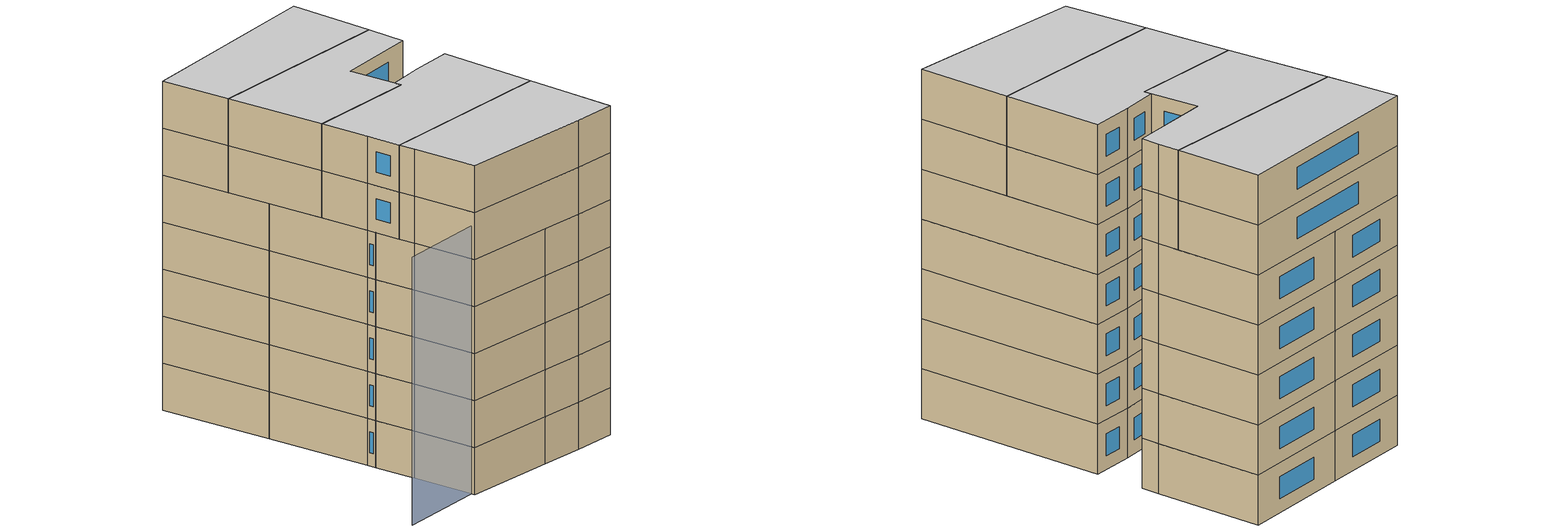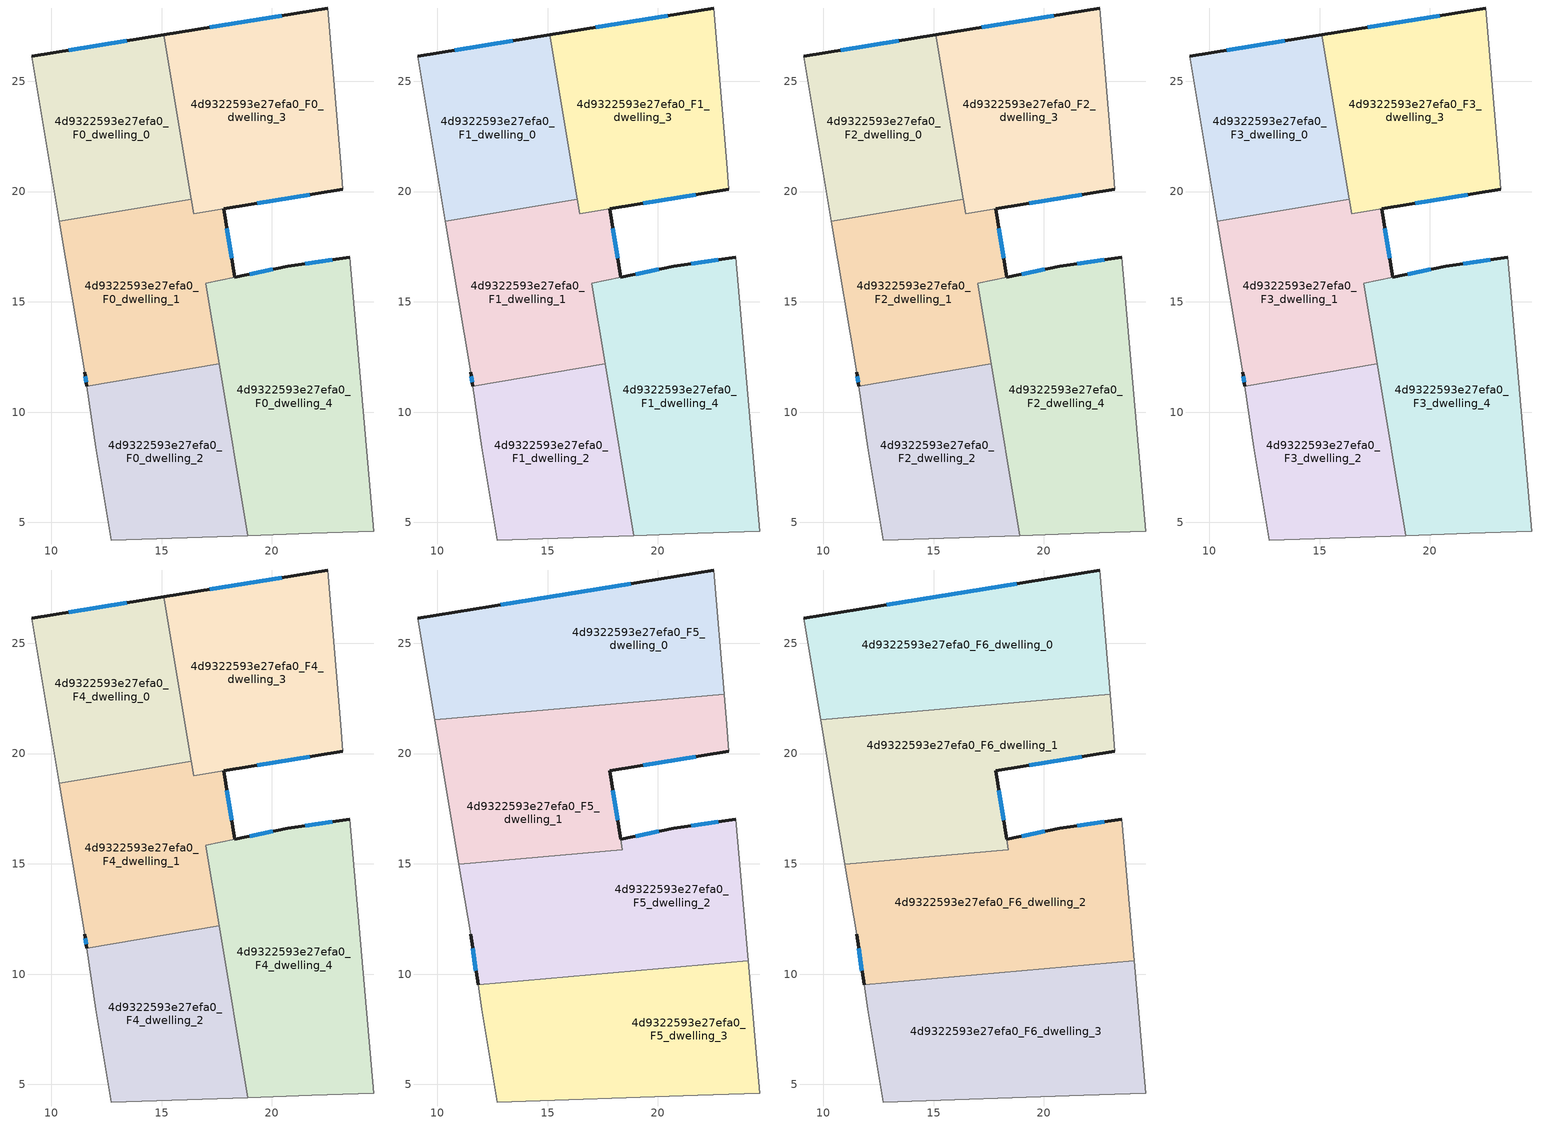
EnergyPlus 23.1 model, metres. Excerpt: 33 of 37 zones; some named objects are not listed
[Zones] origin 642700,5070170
4d9322593e27efa0_F0_dwelling_0
 floor ground (EU_floor_Construction): 15.09,27.1 16.35,19.65 10.36,18.64 9.11,26.12 z0
 wall outside (EU_wall_Construction): 15.09,27.1 9.11,26.12 z0:3
 wall adiabatic (EU_wall_Construction): 9.11,26.12 10.36,18.64 z0:3
 wall to 4d9322593e27efa0_F0_dwelling_1 (EU_wall_Construction): 10.36,18.64 16.35,19.65 z0:3
 wall to 4d9322593e27efa0_F0_dwelling_3 (EU_wall_Construction): 16.35,19.65 15.09,27.1 z0:3
 window (EU_Window_Construction): 13.42,26.83 10.79,26.4 z0.84:2.16
4d9322593e27efa0_F0_dwelling_1
 floor ground (EU_floor_Construction): 17.81,19.21 18.31,16.11 16.99,15.83 17.6,12.19 11.6,11.18 11.51,11.81 10.36,18.64 16.35,19.65 16.46,18.99 z0
 wall outside (EU_wall_Construction): 18.31,16.11 17.81,19.21 / 11.51,11.81 11.6,11.18 z0:3
 wall adiabatic (EU_wall_Construction): 10.36,18.64 11.51,11.81 z0:3
 wall to 4d9322593e27efa0_F0_dwelling_3 (EU_wall_Construction): 17.81,19.21 16.46,18.99 16.35,19.65 z0:3
 wall to 4d9322593e27efa0_F0_dwelling_2 (EU_wall_Construction): 11.6,11.18 17.6,12.19 z0:3
 wall to 4d9322593e27efa0_F0_dwelling_4 (EU_wall_Construction): 17.6,12.19 16.99,15.83 18.31,16.11 z0:3
 window (EU_Window_Construction): 18.17,16.98 17.95,18.34 / 11.53,11.63 11.57,11.36 z0.84:2.16
4d9322593e27efa0_F0_dwelling_2
 floor ground (EU_floor_Construction): 17.6,12.19 18.91,4.41 12.71,4.2 12.01,8.41 11.6,11.18 z0
 wall adiabatic (EU_wall_Construction): 11.6,11.18 12.01,8.41 12.71,4.2 18.91,4.41 z0:3
 wall to 4d9322593e27efa0_F0_dwelling_4 (EU_wall_Construction): 18.91,4.41 17.6,12.19 z0:3
4d9322593e27efa0_F0_dwelling_3
 floor ground (EU_floor_Construction): 22.52,28.32 23.12,21.31 23.22,20.11 16.46,18.99 15.09,27.1 z0
 wall outside (EU_wall_Construction): 22.52,28.32 15.09,27.1 / 17.82,19.21 23.22,20.11 z0:3
 wall adiabatic (EU_wall_Construction): 23.22,20.11 23.12,21.31 22.52,28.32 z0:3
 window (EU_Window_Construction): 20.44,27.98 17.17,27.44 / 19.33,19.47 21.71,19.86 z0.84:2.16
4d9322593e27efa0_F0_dwelling_4
 floor ground (EU_floor_Construction): 23.52,17.01 24.61,4.6 21.81,4.5 18.91,4.41 16.99,15.83 18.31,16.11 20.71,16.61 z0
 wall outside (EU_wall_Construction): 23.52,17.01 20.71,16.61 18.32,16.11 z0:3
 wall adiabatic (EU_wall_Construction): 18.91,4.41 21.81,4.5 24.61,4.6 23.52,17.01 z0:3
 window (EU_Window_Construction): 20.04,16.47 18.99,16.25 / 22.73,16.9 21.5,16.72 z0.84:2.16
4d9322593e27efa0_F1_dwelling_0
 floor to 4d9322593e27efa0_F0_dwelling_0 (EU_floor_Construction): 15.09,27.1 16.35,19.65 10.36,18.64 9.11,26.12 z3
 wall outside (EU_wall_Construction): 15.09,27.1 9.11,26.12 z3:6
 wall adiabatic (EU_wall_Construction): 9.11,26.12 10.36,18.64 z3:6
 wall to 4d9322593e27efa0_F1_dwelling_1 (EU_wall_Construction): 10.36,18.64 16.35,19.65 z3:6
 wall to 4d9322593e27efa0_F1_dwelling_3 (EU_wall_Construction): 16.35,19.65 15.09,27.1 z3:6
 window (EU_Window_Construction): 13.42,26.83 10.79,26.4 z3.84:5.16
4d9322593e27efa0_F1_dwelling_1
 floor to 4d9322593e27efa0_F0_dwelling_1 (EU_floor_Construction): 17.81,19.21 18.31,16.11 16.99,15.83 17.6,12.19 11.6,11.18 11.51,11.81 10.36,18.64 16.35,19.65 16.46,18.99 z3
 wall outside (EU_wall_Construction): 18.31,16.11 17.81,19.21 / 11.51,11.81 11.6,11.18 z3:6
 wall adiabatic (EU_wall_Construction): 10.36,18.64 11.51,11.81 z3:6
 wall to 4d9322593e27efa0_F1_dwelling_3 (EU_wall_Construction): 17.81,19.21 16.46,18.99 16.35,19.65 z3:6
 wall to 4d9322593e27efa0_F1_dwelling_2 (EU_wall_Construction): 11.6,11.18 17.6,12.19 z3:6
 wall to 4d9322593e27efa0_F1_dwelling_4 (EU_wall_Construction): 17.6,12.19 16.99,15.83 18.31,16.11 z3:6
 window (EU_Window_Construction): 18.17,16.98 17.95,18.34 / 11.53,11.63 11.57,11.36 z3.84:5.16
4d9322593e27efa0_F1_dwelling_2
 floor to 4d9322593e27efa0_F0_dwelling_2 (EU_floor_Construction): 17.6,12.19 18.91,4.41 12.71,4.2 12.01,8.41 11.6,11.18 z3
 wall adiabatic (EU_wall_Construction): 11.6,11.18 12.01,8.41 12.71,4.2 18.91,4.41 z3:6
 wall to 4d9322593e27efa0_F1_dwelling_4 (EU_wall_Construction): 18.91,4.41 17.6,12.19 z3:6
4d9322593e27efa0_F1_dwelling_3
 floor to 4d9322593e27efa0_F0_dwelling_3 (EU_floor_Construction): 22.52,28.32 23.12,21.31 23.22,20.11 16.46,18.99 15.09,27.1 z3
 wall outside (EU_wall_Construction): 22.52,28.32 15.09,27.1 / 17.82,19.21 23.22,20.11 z3:6
 wall adiabatic (EU_wall_Construction): 23.22,20.11 23.12,21.31 22.52,28.32 z3:6
 window (EU_Window_Construction): 20.44,27.98 17.17,27.44 / 19.33,19.47 21.71,19.86 z3.84:5.16
4d9322593e27efa0_F1_dwelling_4
 floor to 4d9322593e27efa0_F0_dwelling_4 (EU_floor_Construction): 23.52,17.01 24.61,4.6 21.81,4.5 18.91,4.41 16.99,15.83 18.32,16.11 20.71,16.61 z3
 wall outside (EU_wall_Construction): 23.52,17.01 20.71,16.61 18.32,16.11 z3:6
 wall adiabatic (EU_wall_Construction): 18.91,4.41 21.81,4.5 24.61,4.6 23.52,17.01 z3:6
 window (EU_Window_Construction): 20.04,16.47 18.99,16.25 / 22.73,16.9 21.5,16.72 z3.84:5.16
4d9322593e27efa0_F2_dwelling_0
 floor to 4d9322593e27efa0_F1_dwelling_0 (EU_floor_Construction): 15.09,27.1 16.35,19.65 10.36,18.64 9.11,26.12 z6
 wall outside (EU_wall_Construction): 15.09,27.1 9.11,26.12 z6:9
 wall adiabatic (EU_wall_Construction): 9.11,26.12 10.36,18.64 z6:9
 wall to 4d9322593e27efa0_F2_dwelling_1 (EU_wall_Construction): 10.36,18.64 16.35,19.65 z6:9
 wall to 4d9322593e27efa0_F2_dwelling_3 (EU_wall_Construction): 16.35,19.65 15.09,27.1 z6:9
 window (EU_Window_Construction): 13.42,26.83 10.79,26.4 z6.84:8.16
4d9322593e27efa0_F2_dwelling_1
 floor to 4d9322593e27efa0_F1_dwelling_1 (EU_floor_Construction): 17.81,19.21 18.31,16.11 16.99,15.83 17.6,12.19 11.6,11.18 11.51,11.81 10.36,18.64 16.35,19.65 16.46,18.99 z6
 wall outside (EU_wall_Construction): 18.31,16.11 17.81,19.21 / 11.51,11.81 11.6,11.18 z6:9
 wall adiabatic (EU_wall_Construction): 10.36,18.64 11.51,11.81 z6:9
 wall to 4d9322593e27efa0_F2_dwelling_3 (EU_wall_Construction): 17.81,19.21 16.46,18.99 16.35,19.65 z6:9
 wall to 4d9322593e27efa0_F2_dwelling_2 (EU_wall_Construction): 11.6,11.18 17.6,12.19 z6:9
 wall to 4d9322593e27efa0_F2_dwelling_4 (EU_wall_Construction): 17.6,12.19 16.99,15.83 18.31,16.11 z6:9
 window (EU_Window_Construction): 18.17,16.98 17.95,18.34 / 11.53,11.63 11.57,11.36 z6.84:8.16
4d9322593e27efa0_F2_dwelling_2
 floor to 4d9322593e27efa0_F1_dwelling_2 (EU_floor_Construction): 17.6,12.19 18.91,4.41 12.71,4.2 12.01,8.41 11.6,11.18 z6
 wall adiabatic (EU_wall_Construction): 11.6,11.18 12.01,8.41 12.71,4.2 18.91,4.41 z6:9
 wall to 4d9322593e27efa0_F2_dwelling_4 (EU_wall_Construction): 18.91,4.41 17.6,12.19 z6:9
4d9322593e27efa0_F2_dwelling_3
 floor to 4d9322593e27efa0_F1_dwelling_3 (EU_floor_Construction): 22.52,28.32 23.12,21.31 23.22,20.11 16.46,18.99 15.09,27.1 z6
 wall outside (EU_wall_Construction): 22.52,28.32 15.09,27.1 / 17.82,19.21 23.22,20.11 z6:9
 wall adiabatic (EU_wall_Construction): 23.22,20.11 23.12,21.31 22.52,28.32 z6:9
 window (EU_Window_Construction): 20.44,27.98 17.17,27.44 / 19.33,19.47 21.71,19.86 z6.84:8.16
4d9322593e27efa0_F2_dwelling_4
 floor to 4d9322593e27efa0_F1_dwelling_4 (EU_floor_Construction): 23.52,17.01 24.61,4.6 21.81,4.5 18.91,4.41 16.99,15.83 18.32,16.11 20.71,16.61 z6
 wall outside (EU_wall_Construction): 23.52,17.01 20.71,16.61 18.32,16.11 z6:9
 wall adiabatic (EU_wall_Construction): 18.91,4.41 21.81,4.5 24.61,4.6 23.52,17.01 z6:9
 window (EU_Window_Construction): 20.04,16.47 18.99,16.25 / 22.73,16.9 21.5,16.72 z6.84:8.16
4d9322593e27efa0_F3_dwelling_0
 floor to 4d9322593e27efa0_F2_dwelling_0 (EU_floor_Construction): 15.09,27.1 16.35,19.65 10.36,18.64 9.11,26.12 z9
 wall outside (EU_wall_Construction): 15.09,27.1 9.11,26.12 z9:12
 wall adiabatic (EU_wall_Construction): 9.11,26.12 10.36,18.64 z9:12
 wall to 4d9322593e27efa0_F3_dwelling_1 (EU_wall_Construction): 10.36,18.64 16.35,19.65 z9:12
 wall to 4d9322593e27efa0_F3_dwelling_3 (EU_wall_Construction): 16.35,19.65 15.09,27.1 z9:12
 window (EU_Window_Construction): 13.42,26.83 10.79,26.4 z9.84:11.16
4d9322593e27efa0_F3_dwelling_1
 floor to 4d9322593e27efa0_F2_dwelling_1 (EU_floor_Construction): 17.81,19.21 18.31,16.11 16.99,15.83 17.6,12.19 11.6,11.18 11.51,11.81 10.36,18.64 16.35,19.65 16.46,18.99 z9
 wall outside (EU_wall_Construction): 18.31,16.11 17.81,19.21 / 11.51,11.81 11.6,11.18 z9:12
 wall adiabatic (EU_wall_Construction): 10.36,18.64 11.51,11.81 z9:12
 wall to 4d9322593e27efa0_F3_dwelling_3 (EU_wall_Construction): 17.81,19.21 16.46,18.99 16.35,19.65 z9:12
 wall to 4d9322593e27efa0_F3_dwelling_2 (EU_wall_Construction): 11.6,11.18 17.6,12.19 z9:12
 wall to 4d9322593e27efa0_F3_dwelling_4 (EU_wall_Construction): 17.6,12.19 16.99,15.83 18.31,16.11 z9:12
 window (EU_Window_Construction): 18.17,16.98 17.95,18.34 / 11.53,11.63 11.57,11.36 z9.84:11.16
4d9322593e27efa0_F3_dwelling_2
 floor to 4d9322593e27efa0_F2_dwelling_2 (EU_floor_Construction): 17.6,12.19 18.91,4.41 12.71,4.2 12.01,8.41 11.6,11.18 z9
 wall adiabatic (EU_wall_Construction): 11.6,11.18 12.01,8.41 12.71,4.2 18.91,4.41 z9:12
 wall to 4d9322593e27efa0_F3_dwelling_4 (EU_wall_Construction): 18.91,4.41 17.6,12.19 z9:12
4d9322593e27efa0_F3_dwelling_3
 floor to 4d9322593e27efa0_F2_dwelling_3 (EU_floor_Construction): 22.52,28.32 23.12,21.31 23.22,20.11 16.46,18.99 15.09,27.1 z9
 wall outside (EU_wall_Construction): 22.52,28.32 15.09,27.1 / 17.82,19.21 23.22,20.11 z9:12
 wall adiabatic (EU_wall_Construction): 23.22,20.11 23.12,21.31 22.52,28.32 z9:12
 window (EU_Window_Construction): 20.44,27.98 17.17,27.44 / 19.33,19.47 21.71,19.86 z9.84:11.16
4d9322593e27efa0_F3_dwelling_4
 floor to 4d9322593e27efa0_F2_dwelling_4 (EU_floor_Construction): 23.52,17.01 24.61,4.6 21.81,4.5 18.91,4.41 16.99,15.83 18.32,16.11 20.71,16.61 z9
 wall outside (EU_wall_Construction): 23.52,17.01 20.71,16.61 18.32,16.11 z9:12
 wall adiabatic (EU_wall_Construction): 18.91,4.41 21.81,4.5 24.61,4.6 23.52,17.01 z9:12
 window (EU_Window_Construction): 20.04,16.47 18.99,16.25 / 22.73,16.9 21.5,16.72 z9.84:11.16
4d9322593e27efa0_F4_dwelling_0
 floor to 4d9322593e27efa0_F3_dwelling_0 (EU_floor_Construction): 15.09,27.1 16.35,19.65 10.36,18.64 9.11,26.12 z12
 wall outside (EU_wall_Construction): 15.09,27.1 9.11,26.12 z12:15
 wall adiabatic (EU_wall_Construction): 9.11,26.12 10.36,18.64 z12:15
 wall to 4d9322593e27efa0_F4_dwelling_1 (EU_wall_Construction): 10.36,18.64 16.35,19.65 z12:15
 wall to 4d9322593e27efa0_F4_dwelling_3 (EU_wall_Construction): 16.35,19.65 15.09,27.1 z12:15
 window (EU_Window_Construction): 13.42,26.83 10.79,26.4 z12.84:14.16
4d9322593e27efa0_F4_dwelling_1
 floor to 4d9322593e27efa0_F3_dwelling_1 (EU_floor_Construction): 17.81,19.21 18.31,16.11 16.99,15.83 17.6,12.19 11.6,11.18 11.51,11.81 10.36,18.64 16.35,19.65 16.46,18.99 z12
 wall outside (EU_wall_Construction): 18.31,16.11 17.81,19.21 / 11.51,11.81 11.6,11.18 z12:15
 wall adiabatic (EU_wall_Construction): 10.36,18.64 11.51,11.81 z12:15
 wall to 4d9322593e27efa0_F4_dwelling_3 (EU_wall_Construction): 17.81,19.21 16.46,18.99 16.35,19.65 z12:15
 wall to 4d9322593e27efa0_F4_dwelling_2 (EU_wall_Construction): 11.6,11.18 17.6,12.19 z12:15
 wall to 4d9322593e27efa0_F4_dwelling_4 (EU_wall_Construction): 17.6,12.19 16.99,15.83 18.31,16.11 z12:15
 window (EU_Window_Construction): 18.17,16.98 17.95,18.34 / 11.53,11.63 11.57,11.36 z12.84:14.16
4d9322593e27efa0_F4_dwelling_2
 floor to 4d9322593e27efa0_F3_dwelling_2 (EU_floor_Construction): 17.6,12.19 18.91,4.41 12.71,4.2 12.01,8.41 11.6,11.18 z12
 wall adiabatic (EU_wall_Construction): 11.6,11.18 12.01,8.41 12.71,4.2 18.91,4.41 z12:15
 wall to 4d9322593e27efa0_F4_dwelling_4 (EU_wall_Construction): 18.91,4.41 17.6,12.19 z12:15
4d9322593e27efa0_F4_dwelling_3
 floor to 4d9322593e27efa0_F3_dwelling_3 (EU_floor_Construction): 22.52,28.32 23.12,21.31 23.22,20.11 16.46,18.99 15.09,27.1 z12
 wall outside (EU_wall_Construction): 22.52,28.32 15.09,27.1 / 17.82,19.21 23.22,20.11 z12:15
 wall adiabatic (EU_wall_Construction): 23.22,20.11 23.12,21.31 22.52,28.32 z12:15
 window (EU_Window_Construction): 20.44,27.98 17.17,27.44 / 19.33,19.47 21.71,19.86 z12.84:14.16
4d9322593e27efa0_F4_dwelling_4
 floor to 4d9322593e27efa0_F3_dwelling_4 (EU_floor_Construction): 23.52,17.01 24.61,4.6 21.81,4.5 18.91,4.41 16.99,15.83 18.32,16.11 20.71,16.61 z12
 wall outside (EU_wall_Construction): 23.52,17.01 20.71,16.61 18.32,16.11 z12:15
 wall adiabatic (EU_wall_Construction): 18.91,4.41 21.81,4.5 24.61,4.6 23.52,17.01 z12:15
 window (EU_Window_Construction): 20.04,16.47 18.99,16.25 / 22.73,16.9 21.5,16.72 z12.84:14.16
4d9322593e27efa0_F5_dwelling_0
 floor to 4d9322593e27efa0_F4_dwelling_0 (EU_floor_Construction): 15.09,27.1 15.94,22.06 9.88,21.53 9.11,26.12 z15
 floor to 4d9322593e27efa0_F4_dwelling_3 (EU_floor_Construction): 22.52,28.32 23,22.69 15.94,22.06 15.09,27.1 z15
 wall outside (EU_wall_Construction): 22.52,28.32 9.11,26.12 z15:18
 wall adiabatic (EU_wall_Construction): 9.11,26.12 9.88,21.53 / 23,22.69 22.52,28.32 z15:18
 wall to 4d9322593e27efa0_F5_dwelling_1 (EU_wall_Construction): 9.88,21.53 23,22.69 z15:18
 window (EU_Window_Construction): 18.76,27.7 12.87,26.74 z15.84:17.16
4d9322593e27efa0_F5_dwelling_1
 floor to 4d9322593e27efa0_F4_dwelling_0 (EU_floor_Construction): 15.94,22.06 16.35,19.65 10.36,18.64 9.88,21.53 z15
 floor to 4d9322593e27efa0_F4_dwelling_3 (EU_floor_Construction): 23,22.69 23.12,21.31 23.22,20.11 17.82,19.21 16.35,19.65 15.94,22.06 z15; 17.81,19.21 16.46,18.99 16.35,19.65 z15
 floor to 4d9322593e27efa0_F4_dwelling_1 (EU_floor_Construction): 17.81,19.21 18.31,16.12 16.99,15.83 17.04,15.52 10.98,14.98 10.36,18.64 16.35,19.65 16.46,18.99 z15
 floor to 4d9322593e27efa0_F4_dwelling_4 (EU_floor_Construction): 18.31,16.11 18.39,15.64 17.04,15.52 16.99,15.83 z15
 wall outside (EU_wall_Construction): 18.31,16.12 17.81,19.21 23.22,20.11 z15:18
 wall adiabatic (EU_wall_Construction): 9.88,21.53 10.97,14.98 / 23.22,20.11 23.12,21.31 23,22.69 z15:18
 wall to 4d9322593e27efa0_F5_dwelling_2 (EU_wall_Construction): 10.97,14.98 18.39,15.64 18.31,16.11 z15:18
 window (EU_Window_Construction): 19.33,19.46 21.7,19.86 / 18.17,16.98 17.95,18.35 z15.84:17.16
4d9322593e27efa0_F5_dwelling_2
 floor to 4d9322593e27efa0_F4_dwelling_1 (EU_floor_Construction): 17.04,15.52 17.6,12.19 11.6,11.18 11.51,11.81 10.98,14.98 z15
 floor to 4d9322593e27efa0_F4_dwelling_4 (EU_floor_Construction): 23.52,17.01 24.08,10.6 17.96,10.06 17.04,15.52 18.39,15.64 18.32,16.11 20.71,16.61 z15
 floor to 4d9322593e27efa0_F4_dwelling_2 (EU_floor_Construction): 17.6,12.19 17.96,10.06 11.84,9.52 11.6,11.18 z15
 wall outside (EU_wall_Construction): 23.52,17.01 20.71,16.61 18.31,16.11 / 11.51,11.81 11.84,9.51 z15:18
 wall adiabatic (EU_wall_Construction): 24.08,10.6 23.52,17.01 / 10.97,14.98 11.51,11.81 z15:18
 wall to 4d9322593e27efa0_F5_dwelling_3 (EU_wall_Construction): 11.84,9.51 24.08,10.6 z15:18
 window (EU_Window_Construction): 20.04,16.47 18.99,16.25 / 22.73,16.9 21.5,16.72 / 11.6,11.17 11.75,10.16 z15.84:17.16
4d9322593e27efa0_F5_dwelling_3
 floor to 4d9322593e27efa0_F4_dwelling_4 (EU_floor_Construction): 24.08,10.6 24.61,4.6 21.81,4.5 18.91,4.41 17.96,10.06 z15
 floor to 4d9322593e27efa0_F4_dwelling_2 (EU_floor_Construction): 17.96,10.06 18.91,4.41 12.71,4.2 12.01,8.41 11.84,9.52 z15
 wall adiabatic (EU_wall_Construction): 11.84,9.51 12.01,8.41 12.71,4.2 21.81,4.5 24.61,4.6 24.08,10.6 z15:18
4d9322593e27efa0_F6_dwelling_0
 floor to 4d9322593e27efa0_F5_dwelling_0 (EU_floor_Construction): 22.52,28.32 23,22.69 9.88,21.53 9.11,26.12 z18
 wall outside (EU_wall_Construction): 22.52,28.32 9.11,26.12 z18:21
 wall adiabatic (EU_wall_Construction): 9.11,26.12 9.88,21.53 / 23,22.69 22.52,28.32 z18:21
 wall to 4d9322593e27efa0_F6_dwelling_1 (EU_wall_Construction): 9.88,21.53 23,22.69 z18:21
 window (EU_Window_Construction): 18.76,27.7 12.87,26.74 z18.84:20.16
 ceiling to 4d9322593e27efa0_F7_dwelling_0 (EU_floor_Construction): 23,22.69 22.52,28.32 9.11,26.12 9.88,21.53 z21
4d9322593e27efa0_F6_dwelling_1
 floor to 4d9322593e27efa0_F5_dwelling_1 (EU_floor_Construction): 23,22.69 23.12,21.31 23.22,20.11 17.81,19.21 18.39,15.64 10.97,14.98 9.88,21.53 z18
 wall outside (EU_wall_Construction): 18.31,16.12 17.81,19.21 23.22,20.11 z18:21
 wall adiabatic (EU_wall_Construction): 9.88,21.53 10.97,14.98 / 23.22,20.11 23.12,21.31 23,22.69 z18:21
 wall to 4d9322593e27efa0_F6_dwelling_2 (EU_wall_Construction): 10.97,14.98 18.39,15.64 18.31,16.11 z18:21
 window (EU_Window_Construction): 19.33,19.46 21.7,19.86 / 18.17,16.98 17.95,18.35 z18.84:20.16
 ceiling to 4d9322593e27efa0_F7_dwelling_1 (EU_floor_Construction): 18.39,15.64 17.81,19.21 23.22,20.11 23.12,21.31 23,22.69 9.88,21.53 10.97,14.98 z21
4d9322593e27efa0_F6_dwelling_2
 floor to 4d9322593e27efa0_F5_dwelling_2 (EU_floor_Construction): 23.52,17.01 24.08,10.6 11.84,9.51 11.51,11.81 10.97,14.98 18.38,15.64 18.31,16.11 20.71,16.61 z18
 wall outside (EU_wall_Construction): 23.52,17.01 20.71,16.61 18.31,16.11 / 11.51,11.81 11.84,9.51 z18:21
 wall adiabatic (EU_wall_Construction): 24.08,10.6 23.52,17.01 / 10.97,14.98 11.51,11.81 z18:21
 wall to 4d9322593e27efa0_F6_dwelling_3 (EU_wall_Construction): 11.84,9.51 24.08,10.6 z18:21
 window (EU_Window_Construction): 20.04,16.47 18.99,16.25 / 22.73,16.9 21.5,16.72 / 11.6,11.17 11.75,10.16 z18.84:20.16
 ceiling to 4d9322593e27efa0_F7_dwelling_2 (EU_floor_Construction): 24.08,10.6 23.52,17.01 20.71,16.61 18.31,16.11 18.38,15.64 10.97,14.98 11.51,11.81 11.84,9.51 z21
4d9322593e27efa0_F6_dwelling_3
 floor to 4d9322593e27efa0_F5_dwelling_3 (EU_floor_Construction): 24.08,10.6 24.61,4.6 21.81,4.5 12.71,4.2 12.01,8.41 11.84,9.51 z18
 wall adiabatic (EU_wall_Construction): 11.84,9.51 12.01,8.41 12.71,4.2 21.81,4.5 24.61,4.6 24.08,10.6 z18:21
 ceiling to 4d9322593e27efa0_F7_dwelling_3 (EU_floor_Construction): 24.61,4.6 24.08,10.6 11.84,9.51 12.01,8.41 12.71,4.2 21.81,4.5 z21
shading: 6.9,3.71 22.08,5.63 z0:17.1
[Building]
EU S2 Campaign: North Axis=0; Terrain=City; Solar Distribution=FullExterior
[Site:Location]
Lyon-Bron: Latitude=45.75; Longitude=5; Time Zone=1; Elevation=198
[SizingPeriod:WeatherFileDays]
AnnualSizingPeriod: Begin Month=1; Begin Day of Month=1; End Month=12; End Day of Month=31; Day of Week for Start Day=Monday; Use Weather File Daylight Saving Period=No; Use Weather File Rain and Snow Indicators=No
[MATERIAL]
EU_InternalMass_Material: Roughness=MediumRough; Thickness=0.1; Conductivity=1; Density=1800; Specific Heat=900; Thermal Absorptance=0.9; Solar Absorptance=0.7; Visible Absorptance=0.7
[MATERIAL:NOMASS] Roughness=MediumRough; Thermal Absorptance=0.9; Solar Absorptance=0.7; Visible Absorptance=0.7
Name | Thermal Resistance
EU_wall_NoMass | 0.776494
EU_floor_NoMass | 0.421597
[WINDOWMATERIAL:SIMPLEGLAZINGSYSTEM]
EU_Window_SimpleGlazing: UFactor=4.24961; Solar Heat Gain Coefficient=0.83; Visible Transmittance=0.83
[CONSTRUCTION]
EU_wall_Construction: EU_wall_NoMass
EU_floor_Construction: EU_floor_NoMass
EU_Window_Construction: EU_Window_SimpleGlazing
EU_InternalMass_Construction: EU_InternalMass_Material
[ZONE] Type=1; Multiplier=1; Ceiling Height=autocalculate; Floor Area=autocalculate; Part of Total Floor Area=Yes
Name | Volume
4d9322593e27efa0_F0_dwelling_0; 4d9322593e27efa0_F1_dwelling_0; 4d9322593e27efa0_F2_dwelling_0; 4d9322593e27efa0_F3_dwelling_0; 4d9322593e27efa0_F4_dwelling_0 | 137.722
4d9322593e27efa0_F5_dwelling_0 | 206.57
4d9322593e27efa0_F6_dwelling_0 | 206.574
4d9322593e27efa0_F0_dwelling_1; 4d9322593e27efa0_F1_dwelling_1; 4d9322593e27efa0_F2_dwelling_1; 4d9322593e27efa0_F3_dwelling_1; 4d9322593e27efa0_F4_dwelling_1 | 150.723
4d9322593e27efa0_F5_dwelling_1 | 194.96
4d9322593e27efa0_F6_dwelling_1 | 194.974
4d9322593e27efa0_F0_dwelling_2; 4d9322593e27efa0_F1_dwelling_2; 4d9322593e27efa0_F2_dwelling_2; 4d9322593e27efa0_F3_dwelling_2; 4d9322593e27efa0_F4_dwelling_2 | 137.732
4d9322593e27efa0_F5_dwelling_2 | 218.208
4d9322593e27efa0_F6_dwelling_2 | 218.226
4d9322593e27efa0_F0_dwelling_3; 4d9322593e27efa0_F1_dwelling_3; 4d9322593e27efa0_F2_dwelling_3; 4d9322593e27efa0_F3_dwelling_3; 4d9322593e27efa0_F4_dwelling_3 | 177.322
4d9322593e27efa0_F5_dwelling_3 | 206.575
4d9322593e27efa0_F6_dwelling_3 | 206.577
4d9322593e27efa0_F0_dwelling_4; 4d9322593e27efa0_F1_dwelling_4; 4d9322593e27efa0_F2_dwelling_4; 4d9322593e27efa0_F3_dwelling_4; 4d9322593e27efa0_F4_dwelling_4 | 222.853
[INTERNALMASS] Construction=EU_InternalMass_Construction
Name | Zone or ZoneList | Surface Area
4d9322593e27efa0_F0_dwelling_0_EU_InternalMass | 4d9322593e27efa0_F0_dwelling_0 | 45.9101
4d9322593e27efa0_F0_dwelling_1_EU_InternalMass | 4d9322593e27efa0_F0_dwelling_1 | 50.2362
4d9322593e27efa0_F0_dwelling_2_EU_InternalMass | 4d9322593e27efa0_F0_dwelling_2 | 45.9113
4d9322593e27efa0_F0_dwelling_3_EU_InternalMass | 4d9322593e27efa0_F0_dwelling_3 | 59.1089
4d9322593e27efa0_F0_dwelling_4_EU_InternalMass | 4d9322593e27efa0_F0_dwelling_4 | 74.2886
4d9322593e27efa0_F1_dwelling_0_EU_InternalMass | 4d9322593e27efa0_F1_dwelling_0 | 45.9101
4d9322593e27efa0_F1_dwelling_1_EU_InternalMass | 4d9322593e27efa0_F1_dwelling_1 | 50.2362
4d9322593e27efa0_F1_dwelling_2_EU_InternalMass | 4d9322593e27efa0_F1_dwelling_2 | 45.9113
4d9322593e27efa0_F1_dwelling_3_EU_InternalMass | 4d9322593e27efa0_F1_dwelling_3 | 59.1089
4d9322593e27efa0_F1_dwelling_4_EU_InternalMass | 4d9322593e27efa0_F1_dwelling_4 | 74.2886
4d9322593e27efa0_F2_dwelling_0_EU_InternalMass | 4d9322593e27efa0_F2_dwelling_0 | 45.9101
4d9322593e27efa0_F2_dwelling_1_EU_InternalMass | 4d9322593e27efa0_F2_dwelling_1 | 50.2362
4d9322593e27efa0_F2_dwelling_2_EU_InternalMass | 4d9322593e27efa0_F2_dwelling_2 | 45.9113
4d9322593e27efa0_F2_dwelling_3_EU_InternalMass | 4d9322593e27efa0_F2_dwelling_3 | 59.1089
4d9322593e27efa0_F2_dwelling_4_EU_InternalMass | 4d9322593e27efa0_F2_dwelling_4 | 74.2886
4d9322593e27efa0_F3_dwelling_0_EU_InternalMass | 4d9322593e27efa0_F3_dwelling_0 | 45.9101
4d9322593e27efa0_F3_dwelling_1_EU_InternalMass | 4d9322593e27efa0_F3_dwelling_1 | 50.2362
4d9322593e27efa0_F3_dwelling_2_EU_InternalMass | 4d9322593e27efa0_F3_dwelling_2 | 45.9113
4d9322593e27efa0_F3_dwelling_3_EU_InternalMass | 4d9322593e27efa0_F3_dwelling_3 | 59.1089
4d9322593e27efa0_F3_dwelling_4_EU_InternalMass | 4d9322593e27efa0_F3_dwelling_4 | 74.2886
4d9322593e27efa0_F4_dwelling_0_EU_InternalMass | 4d9322593e27efa0_F4_dwelling_0 | 45.9101
4d9322593e27efa0_F4_dwelling_1_EU_InternalMass | 4d9322593e27efa0_F4_dwelling_1 | 50.2362
4d9322593e27efa0_F4_dwelling_2_EU_InternalMass | 4d9322593e27efa0_F4_dwelling_2 | 45.9113
4d9322593e27efa0_F4_dwelling_3_EU_InternalMass | 4d9322593e27efa0_F4_dwelling_3 | 59.1089
4d9322593e27efa0_F4_dwelling_4_EU_InternalMass | 4d9322593e27efa0_F4_dwelling_4 | 74.2886
4d9322593e27efa0_F5_dwelling_0_EU_InternalMass | 4d9322593e27efa0_F5_dwelling_0 | 68.8582
4d9322593e27efa0_F5_dwelling_1_EU_InternalMass | 4d9322593e27efa0_F5_dwelling_1 | 64.9937
4d9322593e27efa0_F5_dwelling_2_EU_InternalMass | 4d9322593e27efa0_F5_dwelling_2 | 72.7429
4d9322593e27efa0_F5_dwelling_3_EU_InternalMass | 4d9322593e27efa0_F5_dwelling_3 | 68.8587
4d9322593e27efa0_F6_dwelling_0_EU_InternalMass | 4d9322593e27efa0_F6_dwelling_0 | 68.8582
4d9322593e27efa0_F6_dwelling_1_EU_InternalMass | 4d9322593e27efa0_F6_dwelling_1 | 64.9937
4d9322593e27efa0_F6_dwelling_2_EU_InternalMass | 4d9322593e27efa0_F6_dwelling_2 | 72.7429
4d9322593e27efa0_F6_dwelling_3_EU_InternalMass | 4d9322593e27efa0_F6_dwelling_3 | 68.8587
[OTHEREQUIPMENT] Fuel Type=Electricity; Design Level Calculation Method=Watts/Area; Power per Zone Floor Area=1; Fraction Latent=0; Fraction Radiant=0; Fraction Lost=0; Carbon Dioxide Generation Rate=0; EndUse Subcategory=EU_Step8_InternalGains
Name | Zone or ZoneList or Space or SpaceList | Schedule
EU_Step8_InternalGain_4d9322593e27efa0_F0_dwelling_0_f000 | 4d9322593e27efa0_F0_dwelling_0 | EU_Step8_GainSchedule_4d9322593e27efa0_F0_dwelling_0_f000
EU_Step8_InternalGain_4d9322593e27efa0_F0_dwelling_1_f000 | 4d9322593e27efa0_F0_dwelling_1 | EU_Step8_GainSchedule_4d9322593e27efa0_F0_dwelling_1_f000
EU_Step8_InternalGain_4d9322593e27efa0_F0_dwelling_2_f000 | 4d9322593e27efa0_F0_dwelling_2 | EU_Step8_GainSchedule_4d9322593e27efa0_F0_dwelling_2_f000
EU_Step8_InternalGain_4d9322593e27efa0_F0_dwelling_3_f000 | 4d9322593e27efa0_F0_dwelling_3 | EU_Step8_GainSchedule_4d9322593e27efa0_F0_dwelling_3_f000
EU_Step8_InternalGain_4d9322593e27efa0_F0_dwelling_4_f000 | 4d9322593e27efa0_F0_dwelling_4 | EU_Step8_GainSchedule_4d9322593e27efa0_F0_dwelling_4_f000
EU_Step8_InternalGain_4d9322593e27efa0_F1_dwelling_0_f000 | 4d9322593e27efa0_F1_dwelling_0 | EU_Step8_GainSchedule_4d9322593e27efa0_F1_dwelling_0_f000
EU_Step8_InternalGain_4d9322593e27efa0_F1_dwelling_1_f000 | 4d9322593e27efa0_F1_dwelling_1 | EU_Step8_GainSchedule_4d9322593e27efa0_F1_dwelling_1_f000
EU_Step8_InternalGain_4d9322593e27efa0_F1_dwelling_2_f000 | 4d9322593e27efa0_F1_dwelling_2 | EU_Step8_GainSchedule_4d9322593e27efa0_F1_dwelling_2_f000
EU_Step8_InternalGain_4d9322593e27efa0_F1_dwelling_3_f000 | 4d9322593e27efa0_F1_dwelling_3 | EU_Step8_GainSchedule_4d9322593e27efa0_F1_dwelling_3_f000
EU_Step8_InternalGain_4d9322593e27efa0_F1_dwelling_4_f000 | 4d9322593e27efa0_F1_dwelling_4 | EU_Step8_GainSchedule_4d9322593e27efa0_F1_dwelling_4_f000
EU_Step8_InternalGain_4d9322593e27efa0_F2_dwelling_0_f000 | 4d9322593e27efa0_F2_dwelling_0 | EU_Step8_GainSchedule_4d9322593e27efa0_F2_dwelling_0_f000
EU_Step8_InternalGain_4d9322593e27efa0_F2_dwelling_1_f000 | 4d9322593e27efa0_F2_dwelling_1 | EU_Step8_GainSchedule_4d9322593e27efa0_F2_dwelling_1_f000
EU_Step8_InternalGain_4d9322593e27efa0_F2_dwelling_2_f000 | 4d9322593e27efa0_F2_dwelling_2 | EU_Step8_GainSchedule_4d9322593e27efa0_F2_dwelling_2_f000
EU_Step8_InternalGain_4d9322593e27efa0_F2_dwelling_3_f000 | 4d9322593e27efa0_F2_dwelling_3 | EU_Step8_GainSchedule_4d9322593e27efa0_F2_dwelling_3_f000
EU_Step8_InternalGain_4d9322593e27efa0_F2_dwelling_4_f000 | 4d9322593e27efa0_F2_dwelling_4 | EU_Step8_GainSchedule_4d9322593e27efa0_F2_dwelling_4_f000
EU_Step8_InternalGain_4d9322593e27efa0_F3_dwelling_0_f000 | 4d9322593e27efa0_F3_dwelling_0 | EU_Step8_GainSchedule_4d9322593e27efa0_F3_dwelling_0_f000
EU_Step8_InternalGain_4d9322593e27efa0_F3_dwelling_1_f000 | 4d9322593e27efa0_F3_dwelling_1 | EU_Step8_GainSchedule_4d9322593e27efa0_F3_dwelling_1_f000
EU_Step8_InternalGain_4d9322593e27efa0_F3_dwelling_2_f000 | 4d9322593e27efa0_F3_dwelling_2 | EU_Step8_GainSchedule_4d9322593e27efa0_F3_dwelling_2_f000
EU_Step8_InternalGain_4d9322593e27efa0_F3_dwelling_3_f000 | 4d9322593e27efa0_F3_dwelling_3 | EU_Step8_GainSchedule_4d9322593e27efa0_F3_dwelling_3_f000
EU_Step8_InternalGain_4d9322593e27efa0_F3_dwelling_4_f000 | 4d9322593e27efa0_F3_dwelling_4 | EU_Step8_GainSchedule_4d9322593e27efa0_F3_dwelling_4_f000
EU_Step8_InternalGain_4d9322593e27efa0_F4_dwelling_0_f000 | 4d9322593e27efa0_F4_dwelling_0 | EU_Step8_GainSchedule_4d9322593e27efa0_F4_dwelling_0_f000
EU_Step8_InternalGain_4d9322593e27efa0_F4_dwelling_1_f000 | 4d9322593e27efa0_F4_dwelling_1 | EU_Step8_GainSchedule_4d9322593e27efa0_F4_dwelling_1_f000
EU_Step8_InternalGain_4d9322593e27efa0_F4_dwelling_2_f000 | 4d9322593e27efa0_F4_dwelling_2 | EU_Step8_GainSchedule_4d9322593e27efa0_F4_dwelling_2_f000
EU_Step8_InternalGain_4d9322593e27efa0_F4_dwelling_3_f000 | 4d9322593e27efa0_F4_dwelling_3 | EU_Step8_GainSchedule_4d9322593e27efa0_F4_dwelling_3_f000
EU_Step8_InternalGain_4d9322593e27efa0_F4_dwelling_4_f000 | 4d9322593e27efa0_F4_dwelling_4 | EU_Step8_GainSchedule_4d9322593e27efa0_F4_dwelling_4_f000
EU_Step8_InternalGain_4d9322593e27efa0_F5_dwelling_0_f000 | 4d9322593e27efa0_F5_dwelling_0 | EU_Step8_GainSchedule_4d9322593e27efa0_F5_dwelling_0_f000
EU_Step8_InternalGain_4d9322593e27efa0_F5_dwelling_1_f000 | 4d9322593e27efa0_F5_dwelling_1 | EU_Step8_GainSchedule_4d9322593e27efa0_F5_dwelling_1_f000
EU_Step8_InternalGain_4d9322593e27efa0_F5_dwelling_2_f000 | 4d9322593e27efa0_F5_dwelling_2 | EU_Step8_GainSchedule_4d9322593e27efa0_F5_dwelling_2_f000
EU_Step8_InternalGain_4d9322593e27efa0_F5_dwelling_3_f000 | 4d9322593e27efa0_F5_dwelling_3 | EU_Step8_GainSchedule_4d9322593e27efa0_F5_dwelling_3_f000
EU_Step8_InternalGain_4d9322593e27efa0_F6_dwelling_0_f000 | 4d9322593e27efa0_F6_dwelling_0 | EU_Step8_GainSchedule_4d9322593e27efa0_F6_dwelling_0_f000
EU_Step8_InternalGain_4d9322593e27efa0_F6_dwelling_1_f000 | 4d9322593e27efa0_F6_dwelling_1 | EU_Step8_GainSchedule_4d9322593e27efa0_F6_dwelling_1_f000
EU_Step8_InternalGain_4d9322593e27efa0_F6_dwelling_2_f000 | 4d9322593e27efa0_F6_dwelling_2 | EU_Step8_GainSchedule_4d9322593e27efa0_F6_dwelling_2_f000
EU_Step8_InternalGain_4d9322593e27efa0_F6_dwelling_3_f000 | 4d9322593e27efa0_F6_dwelling_3 | EU_Step8_GainSchedule_4d9322593e27efa0_F6_dwelling_3_f000
[ZONEVENTILATION:DESIGNFLOWRATE] Schedule=EU_AlwaysOn; Design Flow Rate Calculation Method=AirChanges/Hour; Air Changes per Hour=0.693814; Ventilation Type=Natural; Fan Pressure Rise=0; Fan Total Efficiency=1; Constant Term Coefficient=1; Temperature Term Coefficient=0; Velocity Term Coefficient=0; Velocity Squared Term Coefficient=0; Minimum Indoor Temperature=-100; Maximum Indoor Temperature=100; Delta Temperature=-100; Minimum Outdoor Temperature=-100; Maximum Outdoor Temperature=100; Maximum Wind Speed=40
Name | Zone or ZoneList or Space or SpaceList
EU_ConstantAir_4d9322593e27efa0_F0_dwelling_0 | 4d9322593e27efa0_F0_dwelling_0
EU_ConstantAir_4d9322593e27efa0_F0_dwelling_1 | 4d9322593e27efa0_F0_dwelling_1
EU_ConstantAir_4d9322593e27efa0_F0_dwelling_2 | 4d9322593e27efa0_F0_dwelling_2
EU_ConstantAir_4d9322593e27efa0_F0_dwelling_3 | 4d9322593e27efa0_F0_dwelling_3
EU_ConstantAir_4d9322593e27efa0_F0_dwelling_4 | 4d9322593e27efa0_F0_dwelling_4
EU_ConstantAir_4d9322593e27efa0_F1_dwelling_0 | 4d9322593e27efa0_F1_dwelling_0
EU_ConstantAir_4d9322593e27efa0_F1_dwelling_1 | 4d9322593e27efa0_F1_dwelling_1
EU_ConstantAir_4d9322593e27efa0_F1_dwelling_2 | 4d9322593e27efa0_F1_dwelling_2
EU_ConstantAir_4d9322593e27efa0_F1_dwelling_3 | 4d9322593e27efa0_F1_dwelling_3
EU_ConstantAir_4d9322593e27efa0_F1_dwelling_4 | 4d9322593e27efa0_F1_dwelling_4
EU_ConstantAir_4d9322593e27efa0_F2_dwelling_0 | 4d9322593e27efa0_F2_dwelling_0
EU_ConstantAir_4d9322593e27efa0_F2_dwelling_1 | 4d9322593e27efa0_F2_dwelling_1
EU_ConstantAir_4d9322593e27efa0_F2_dwelling_2 | 4d9322593e27efa0_F2_dwelling_2
EU_ConstantAir_4d9322593e27efa0_F2_dwelling_3 | 4d9322593e27efa0_F2_dwelling_3
EU_ConstantAir_4d9322593e27efa0_F2_dwelling_4 | 4d9322593e27efa0_F2_dwelling_4
EU_ConstantAir_4d9322593e27efa0_F3_dwelling_0 | 4d9322593e27efa0_F3_dwelling_0
EU_ConstantAir_4d9322593e27efa0_F3_dwelling_1 | 4d9322593e27efa0_F3_dwelling_1
EU_ConstantAir_4d9322593e27efa0_F3_dwelling_2 | 4d9322593e27efa0_F3_dwelling_2
EU_ConstantAir_4d9322593e27efa0_F3_dwelling_3 | 4d9322593e27efa0_F3_dwelling_3
EU_ConstantAir_4d9322593e27efa0_F3_dwelling_4 | 4d9322593e27efa0_F3_dwelling_4
EU_ConstantAir_4d9322593e27efa0_F4_dwelling_0 | 4d9322593e27efa0_F4_dwelling_0
EU_ConstantAir_4d9322593e27efa0_F4_dwelling_1 | 4d9322593e27efa0_F4_dwelling_1
EU_ConstantAir_4d9322593e27efa0_F4_dwelling_2 | 4d9322593e27efa0_F4_dwelling_2
EU_ConstantAir_4d9322593e27efa0_F4_dwelling_3 | 4d9322593e27efa0_F4_dwelling_3
EU_ConstantAir_4d9322593e27efa0_F4_dwelling_4 | 4d9322593e27efa0_F4_dwelling_4
EU_ConstantAir_4d9322593e27efa0_F5_dwelling_0 | 4d9322593e27efa0_F5_dwelling_0
EU_ConstantAir_4d9322593e27efa0_F5_dwelling_1 | 4d9322593e27efa0_F5_dwelling_1
EU_ConstantAir_4d9322593e27efa0_F5_dwelling_2 | 4d9322593e27efa0_F5_dwelling_2
EU_ConstantAir_4d9322593e27efa0_F5_dwelling_3 | 4d9322593e27efa0_F5_dwelling_3
EU_ConstantAir_4d9322593e27efa0_F6_dwelling_0 | 4d9322593e27efa0_F6_dwelling_0
EU_ConstantAir_4d9322593e27efa0_F6_dwelling_1 | 4d9322593e27efa0_F6_dwelling_1
EU_ConstantAir_4d9322593e27efa0_F6_dwelling_2 | 4d9322593e27efa0_F6_dwelling_2
EU_ConstantAir_4d9322593e27efa0_F6_dwelling_3 | 4d9322593e27efa0_F6_dwelling_3
[HVACTEMPLATE:THERMOSTAT] Constant Heating Setpoint=20; Constant Cooling Setpoint=50
EU_HeatOnly_4d9322593e27efa0_F0_dwelling_0; EU_HeatOnly_4d9322593e27efa0_F0_dwelling_1; EU_HeatOnly_4d9322593e27efa0_F0_dwelling_2; EU_HeatOnly_4d9322593e27efa0_F0_dwelling_3; EU_HeatOnly_4d9322593e27efa0_F0_dwelling_4; EU_HeatOnly_4d9322593e27efa0_F1_dwelling_0; EU_HeatOnly_4d9322593e27efa0_F1_dwelling_1; EU_HeatOnly_4d9322593e27efa0_F1_dwelling_2; EU_HeatOnly_4d9322593e27efa0_F1_dwelling_3; EU_HeatOnly_4d9322593e27efa0_F1_dwelling_4; EU_HeatOnly_4d9322593e27efa0_F2_dwelling_0; EU_HeatOnly_4d9322593e27efa0_F2_dwelling_1; EU_HeatOnly_4d9322593e27efa0_F2_dwelling_2
[HVACTEMPLATE:ZONE:IDEALLOADSAIRSYSTEM] System Availability Schedule=EU_AlwaysOn; Maximum Heating Supply Air Temperature=50; Minimum Cooling Supply Air Temperature=13; Maximum Heating Supply Air Humidity Ratio=0.0156; Minimum Cooling Supply Air Humidity Ratio=0.0077; Heating Limit=NoLimit; Cooling Limit=NoLimit; Heating Availability Schedule=EU_AlwaysOn; Cooling Availability Schedule=EU_CoolingOff; Dehumidification Control Type=ConstantSensibleHeatRatio; Cooling Sensible Heat Ratio=0.7; Dehumidification Setpoint=60; Humidification Control Type=None; Humidification Setpoint=30; Outdoor Air Method=None; Outdoor Air Flow Rate per Person=0.00944; Outdoor Air Flow Rate per Zone Floor Area=0; Outdoor Air Flow Rate per Zone=0; Demand Controlled Ventilation Type=None; Outdoor Air Economizer Type=NoEconomizer; Heat Recovery Type=None; Sensible Heat Recovery Effectiveness=0.7; Latent Heat Recovery Effectiveness=0.65
Name | Template Thermostat
4d9322593e27efa0_F0_dwelling_0 | EU_HeatOnly_4d9322593e27efa0_F0_dwelling_0
4d9322593e27efa0_F0_dwelling_1 | EU_HeatOnly_4d9322593e27efa0_F0_dwelling_1
4d9322593e27efa0_F0_dwelling_2 | EU_HeatOnly_4d9322593e27efa0_F0_dwelling_2
4d9322593e27efa0_F0_dwelling_3 | EU_HeatOnly_4d9322593e27efa0_F0_dwelling_3
4d9322593e27efa0_F0_dwelling_4 | EU_HeatOnly_4d9322593e27efa0_F0_dwelling_4
4d9322593e27efa0_F1_dwelling_0 | EU_HeatOnly_4d9322593e27efa0_F1_dwelling_0
4d9322593e27efa0_F1_dwelling_1 | EU_HeatOnly_4d9322593e27efa0_F1_dwelling_1
4d9322593e27efa0_F1_dwelling_2 | EU_HeatOnly_4d9322593e27efa0_F1_dwelling_2
4d9322593e27efa0_F1_dwelling_3 | EU_HeatOnly_4d9322593e27efa0_F1_dwelling_3
4d9322593e27efa0_F1_dwelling_4 | EU_HeatOnly_4d9322593e27efa0_F1_dwelling_4
4d9322593e27efa0_F2_dwelling_0 | EU_HeatOnly_4d9322593e27efa0_F2_dwelling_0
4d9322593e27efa0_F2_dwelling_1 | EU_HeatOnly_4d9322593e27efa0_F2_dwelling_1
4d9322593e27efa0_F2_dwelling_2 | EU_HeatOnly_4d9322593e27efa0_F2_dwelling_2
4d9322593e27efa0_F2_dwelling_3 | EU_HeatOnly_4d9322593e27efa0_F2_dwelling_3
4d9322593e27efa0_F2_dwelling_4 | EU_HeatOnly_4d9322593e27efa0_F2_dwelling_4
4d9322593e27efa0_F3_dwelling_0 | EU_HeatOnly_4d9322593e27efa0_F3_dwelling_0
4d9322593e27efa0_F3_dwelling_1 | EU_HeatOnly_4d9322593e27efa0_F3_dwelling_1
4d9322593e27efa0_F3_dwelling_2 | EU_HeatOnly_4d9322593e27efa0_F3_dwelling_2
4d9322593e27efa0_F3_dwelling_3 | EU_HeatOnly_4d9322593e27efa0_F3_dwelling_3
4d9322593e27efa0_F3_dwelling_4 | EU_HeatOnly_4d9322593e27efa0_F3_dwelling_4
4d9322593e27efa0_F4_dwelling_0 | EU_HeatOnly_4d9322593e27efa0_F4_dwelling_0
4d9322593e27efa0_F4_dwelling_1 | EU_HeatOnly_4d9322593e27efa0_F4_dwelling_1
4d9322593e27efa0_F4_dwelling_2 | EU_HeatOnly_4d9322593e27efa0_F4_dwelling_2
4d9322593e27efa0_F4_dwelling_3 | EU_HeatOnly_4d9322593e27efa0_F4_dwelling_3
4d9322593e27efa0_F4_dwelling_4 | EU_HeatOnly_4d9322593e27efa0_F4_dwelling_4
4d9322593e27efa0_F5_dwelling_0 | EU_HeatOnly_4d9322593e27efa0_F5_dwelling_0
4d9322593e27efa0_F5_dwelling_1 | EU_HeatOnly_4d9322593e27efa0_F5_dwelling_1
4d9322593e27efa0_F5_dwelling_2 | EU_HeatOnly_4d9322593e27efa0_F5_dwelling_2
4d9322593e27efa0_F5_dwelling_3 | EU_HeatOnly_4d9322593e27efa0_F5_dwelling_3
4d9322593e27efa0_F6_dwelling_0 | EU_HeatOnly_4d9322593e27efa0_F6_dwelling_0
4d9322593e27efa0_F6_dwelling_1 | EU_HeatOnly_4d9322593e27efa0_F6_dwelling_1
4d9322593e27efa0_F6_dwelling_2 | EU_HeatOnly_4d9322593e27efa0_F6_dwelling_2
4d9322593e27efa0_F6_dwelling_3 | EU_HeatOnly_4d9322593e27efa0_F6_dwelling_3
[SIZING:ZONE] Zone Cooling Design Supply Air Temperature Input Method=SupplyAirTemperature; Zone Cooling Design Supply Air Temperature=13; Zone Heating Design Supply Air Temperature Input Method=SupplyAirTemperature; Zone Heating Design Supply Air Temperature=50; Zone Cooling Design Supply Air Humidity Ratio=0.008; Zone Heating Design Supply Air Humidity Ratio=0.008; Cooling Design Air Flow Method=DesignDay; Cooling Design Air Flow Rate=0; Cooling Minimum Air Flow per Zone Floor Area=0.000762; Cooling Minimum Air Flow=0; Cooling Minimum Air Flow Fraction=0.2; Heating Design Air Flow Method=DesignDay; Heating Design Air Flow Rate=0; Heating Maximum Air Flow per Zone Floor Area=0.002032; Heating Maximum Air Flow=0.141576; Heating Maximum Air Flow Fraction=0.3; Account for Dedicated Outdoor Air System=No; Dedicated Outdoor Air System Control Strategy=NeutralSupplyAir; Dedicated Outdoor Air Low Setpoint Temperature for Design=autosize; Dedicated Outdoor Air High Setpoint Temperature for Design=autosize; Zone Load Sizing Method=Sensible Load Only No Latent Load; Zone Latent Cooling Design Supply Air Humidity Ratio Input Method=HumidityRatioDifference; Zone Cooling Design Supply Air Humidity Ratio Difference=0.005; Zone Latent Heating Design Supply Air Humidity Ratio Input Method=HumidityRatioDifference; Zone Humidification Design Supply Air Humidity Ratio Difference=0.005
4d9322593e27efa0_F0_dwelling_0; 4d9322593e27efa0_F0_dwelling_1; 4d9322593e27efa0_F0_dwelling_2; 4d9322593e27efa0_F0_dwelling_3; 4d9322593e27efa0_F0_dwelling_4; 4d9322593e27efa0_F1_dwelling_0; 4d9322593e27efa0_F1_dwelling_1; 4d9322593e27efa0_F1_dwelling_2; 4d9322593e27efa0_F1_dwelling_3; 4d9322593e27efa0_F1_dwelling_4; 4d9322593e27efa0_F2_dwelling_0; 4d9322593e27efa0_F2_dwelling_1; 4d9322593e27efa0_F2_dwelling_2; 4d9322593e27efa0_F2_dwelling_3; 4d9322593e27efa0_F2_dwelling_4; 4d9322593e27efa0_F3_dwelling_0; 4d9322593e27efa0_F3_dwelling_1; 4d9322593e27efa0_F3_dwelling_2; 4d9322593e27efa0_F3_dwelling_3; 4d9322593e27efa0_F3_dwelling_4; 4d9322593e27efa0_F4_dwelling_0; 4d9322593e27efa0_F4_dwelling_1; 4d9322593e27efa0_F4_dwelling_2; 4d9322593e27efa0_F4_dwelling_3; 4d9322593e27efa0_F4_dwelling_4; 4d9322593e27efa0_F5_dwelling_0; 4d9322593e27efa0_F5_dwelling_1; 4d9322593e27efa0_F5_dwelling_2; 4d9322593e27efa0_F5_dwelling_3; 4d9322593e27efa0_F6_dwelling_0; 4d9322593e27efa0_F6_dwelling_1; 4d9322593e27efa0_F6_dwelling_2; 4d9322593e27efa0_F6_dwelling_3
[SCHEDULE:CONSTANT]
Name | Hourly Value
EU_AlwaysOn | 1
EU_CoolingOff | 0
[SCHEDULE:FILE] Column Number=1; Rows to Skip at Top=0; Number of Hours of Data=8760; Column Separator=Comma; Interpolate to Timestep=No; Minutes per Item=60; Adjust Schedule for Daylight Savings=Yes
Name | File
EU_Step8_GainSchedule_4d9322593e27efa0_F0_dwelling_0_f000 | ../../schedules/4d9322593e27efa0/4d9322593e27efa0_F0_dwelling_0_f000_gain.csv
EU_Step8_GainSchedule_4d9322593e27efa0_F0_dwelling_1_f000 | ../../schedules/4d9322593e27efa0/4d9322593e27efa0_F0_dwelling_1_f000_gain.csv
EU_Step8_GainSchedule_4d9322593e27efa0_F0_dwelling_2_f000 | ../../schedules/4d9322593e27efa0/4d9322593e27efa0_F0_dwelling_2_f000_gain.csv
EU_Step8_GainSchedule_4d9322593e27efa0_F0_dwelling_3_f000 | ../../schedules/4d9322593e27efa0/4d9322593e27efa0_F0_dwelling_3_f000_gain.csv
EU_Step8_GainSchedule_4d9322593e27efa0_F0_dwelling_4_f000 | ../../schedules/4d9322593e27efa0/4d9322593e27efa0_F0_dwelling_4_f000_gain.csv
EU_Step8_GainSchedule_4d9322593e27efa0_F1_dwelling_0_f000 | ../../schedules/4d9322593e27efa0/4d9322593e27efa0_F1_dwelling_0_f000_gain.csv
EU_Step8_GainSchedule_4d9322593e27efa0_F1_dwelling_1_f000 | ../../schedules/4d9322593e27efa0/4d9322593e27efa0_F1_dwelling_1_f000_gain.csv
EU_Step8_GainSchedule_4d9322593e27efa0_F1_dwelling_2_f000 | ../../schedules/4d9322593e27efa0/4d9322593e27efa0_F1_dwelling_2_f000_gain.csv
EU_Step8_GainSchedule_4d9322593e27efa0_F1_dwelling_3_f000 | ../../schedules/4d9322593e27efa0/4d9322593e27efa0_F1_dwelling_3_f000_gain.csv
EU_Step8_GainSchedule_4d9322593e27efa0_F1_dwelling_4_f000 | ../../schedules/4d9322593e27efa0/4d9322593e27efa0_F1_dwelling_4_f000_gain.csv
EU_Step8_GainSchedule_4d9322593e27efa0_F2_dwelling_0_f000 | ../../schedules/4d9322593e27efa0/4d9322593e27efa0_F2_dwelling_0_f000_gain.csv
EU_Step8_GainSchedule_4d9322593e27efa0_F2_dwelling_1_f000 | ../../schedules/4d9322593e27efa0/4d9322593e27efa0_F2_dwelling_1_f000_gain.csv
EU_Step8_GainSchedule_4d9322593e27efa0_F2_dwelling_2_f000 | ../../schedules/4d9322593e27efa0/4d9322593e27efa0_F2_dwelling_2_f000_gain.csv
EU_Step8_GainSchedule_4d9322593e27efa0_F2_dwelling_3_f000 | ../../schedules/4d9322593e27efa0/4d9322593e27efa0_F2_dwelling_3_f000_gain.csv
EU_Step8_GainSchedule_4d9322593e27efa0_F2_dwelling_4_f000 | ../../schedules/4d9322593e27efa0/4d9322593e27efa0_F2_dwelling_4_f000_gain.csv
EU_Step8_GainSchedule_4d9322593e27efa0_F3_dwelling_0_f000 | ../../schedules/4d9322593e27efa0/4d9322593e27efa0_F3_dwelling_0_f000_gain.csv
EU_Step8_GainSchedule_4d9322593e27efa0_F3_dwelling_1_f000 | ../../schedules/4d9322593e27efa0/4d9322593e27efa0_F3_dwelling_1_f000_gain.csv
EU_Step8_GainSchedule_4d9322593e27efa0_F3_dwelling_2_f000 | ../../schedules/4d9322593e27efa0/4d9322593e27efa0_F3_dwelling_2_f000_gain.csv
EU_Step8_GainSchedule_4d9322593e27efa0_F3_dwelling_3_f000 | ../../schedules/4d9322593e27efa0/4d9322593e27efa0_F3_dwelling_3_f000_gain.csv
EU_Step8_GainSchedule_4d9322593e27efa0_F3_dwelling_4_f000 | ../../schedules/4d9322593e27efa0/4d9322593e27efa0_F3_dwelling_4_f000_gain.csv
EU_Step8_GainSchedule_4d9322593e27efa0_F4_dwelling_0_f000 | ../../schedules/4d9322593e27efa0/4d9322593e27efa0_F4_dwelling_0_f000_gain.csv
EU_Step8_GainSchedule_4d9322593e27efa0_F4_dwelling_1_f000 | ../../schedules/4d9322593e27efa0/4d9322593e27efa0_F4_dwelling_1_f000_gain.csv
EU_Step8_GainSchedule_4d9322593e27efa0_F4_dwelling_2_f000 | ../../schedules/4d9322593e27efa0/4d9322593e27efa0_F4_dwelling_2_f000_gain.csv
EU_Step8_GainSchedule_4d9322593e27efa0_F4_dwelling_3_f000 | ../../schedules/4d9322593e27efa0/4d9322593e27efa0_F4_dwelling_3_f000_gain.csv
EU_Step8_GainSchedule_4d9322593e27efa0_F4_dwelling_4_f000 | ../../schedules/4d9322593e27efa0/4d9322593e27efa0_F4_dwelling_4_f000_gain.csv
EU_Step8_GainSchedule_4d9322593e27efa0_F5_dwelling_0_f000 | ../../schedules/4d9322593e27efa0/4d9322593e27efa0_F5_dwelling_0_f000_gain.csv
EU_Step8_GainSchedule_4d9322593e27efa0_F5_dwelling_1_f000 | ../../schedules/4d9322593e27efa0/4d9322593e27efa0_F5_dwelling_1_f000_gain.csv
EU_Step8_GainSchedule_4d9322593e27efa0_F5_dwelling_2_f000 | ../../schedules/4d9322593e27efa0/4d9322593e27efa0_F5_dwelling_2_f000_gain.csv
EU_Step8_GainSchedule_4d9322593e27efa0_F5_dwelling_3_f000 | ../../schedules/4d9322593e27efa0/4d9322593e27efa0_F5_dwelling_3_f000_gain.csv
EU_Step8_GainSchedule_4d9322593e27efa0_F6_dwelling_0_f000 | ../../schedules/4d9322593e27efa0/4d9322593e27efa0_F6_dwelling_0_f000_gain.csv
EU_Step8_GainSchedule_4d9322593e27efa0_F6_dwelling_1_f000 | ../../schedules/4d9322593e27efa0/4d9322593e27efa0_F6_dwelling_1_f000_gain.csv
EU_Step8_GainSchedule_4d9322593e27efa0_F6_dwelling_2_f000 | ../../schedules/4d9322593e27efa0/4d9322593e27efa0_F6_dwelling_2_f000_gain.csv
EU_Step8_GainSchedule_4d9322593e27efa0_F6_dwelling_3_f000 | ../../schedules/4d9322593e27efa0/4d9322593e27efa0_F6_dwelling_3_f000_gain.csv
